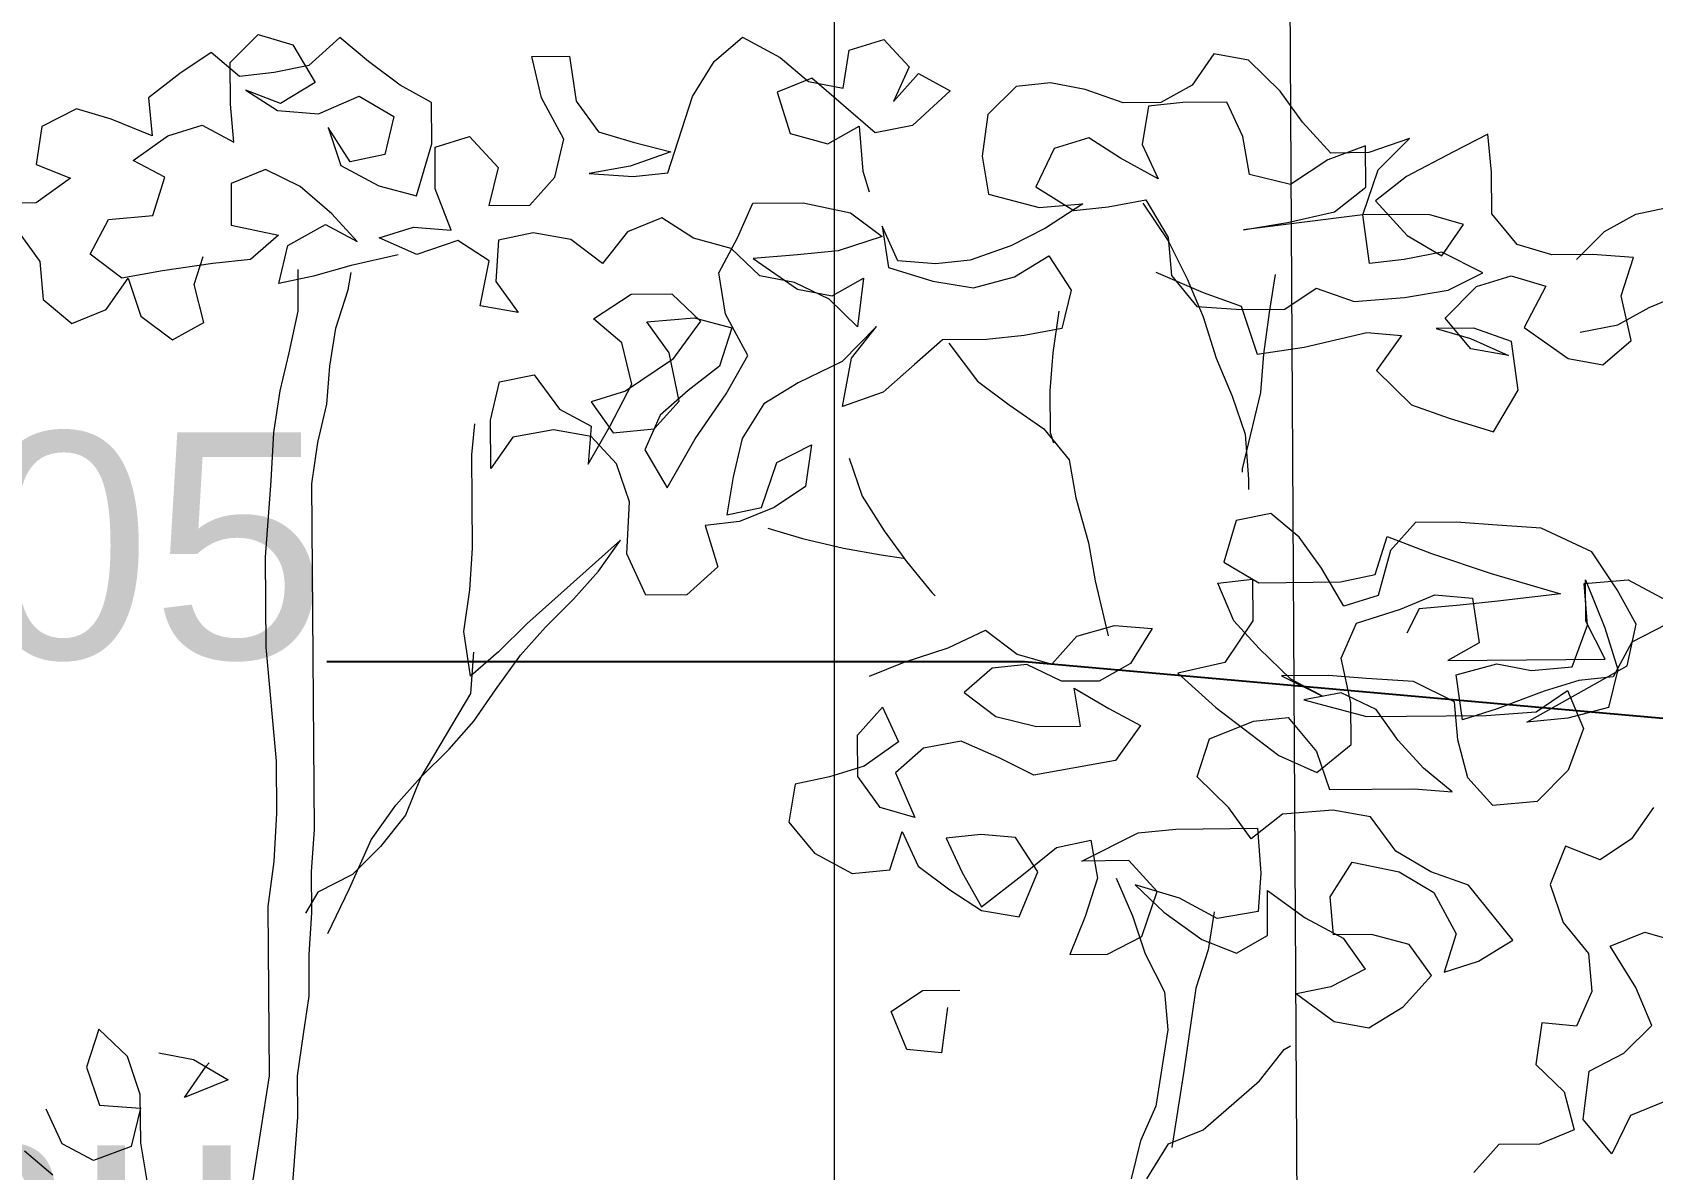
# Model space of a CAD drawing. Header units: millimetres. Extents: x 318905 to 439572, y -5133 to 105868.
# Drawn here: x 351567 to 352821, y 4781 to 5661 of the extents above; entities that cross this region are included whole.
import ezdxf

# ---------------------------------------------------------------- set-up
doc = ezdxf.new("R2010")
doc.units = ezdxf.units.MM
doc.header["$MEASUREMENT"] = 0
doc.layers.add('0_Stylo_No__98', color=154, linetype='Continuous', lineweight=0)
doc.layers.add('INTI_Etiquettes_Stylo_No__1', color=7, linetype='Continuous', lineweight=5)
doc.layers.add('INTI_Agencement_Stylo_No__102', color=7, linetype='Continuous', lineweight=0, true_color=0xcccccc)
doc.styles.add('STYLE_GENERE_2', font='Arial')
doc.styles.add('STYLE_GENERE_3', font='')
doc.styles.get('STYLE_GENERE_3').set_extended_font_data('Arial')
doc.dimstyles.new('STYLE_GENERE__1', dxfattribs={"dimtxt": 200, "dimasz": 142.5, "dimexe": 0.18, "dimexo": 500, "dimgap": 0.09, "dimtad": 0, "dimtih": 1, "dimtoh": 1, "dimlfac": 0.001, "dimzin": 0, "dimdsep": 46, "dimtxsty": 'STYLE_GENERE_3', "dimblk": 'ARROWHEAD_6', "dimblk1": 'ARROWHEAD_6', "dimblk2": 'ARROWHEAD_6', "dimcen": 0.09, "dimclrd": 154, "dimclre": 154, "dimclrt": 154, "dimazin": 0, "dimtfac": 1, "dimtdec": 4, "dimtmove": 0, "dimatfit": 3, "dimfxl": 0, "dimtolj": 1, "dimtzin": 0, "dimarcsym": 0})
doc.dimstyles.new('STYLE_GENERE__3', dxfattribs={"dimtxt": 0.18, "dimasz": 182.4, "dimexe": 0.18, "dimexo": 0.0625, "dimgap": 0.09, "dimtad": 0, "dimtih": 1, "dimtoh": 1, "dimdec": 4, "dimzin": 0, "dimdsep": 46, "dimcen": 0.09, "dimadec": 0, "dimazin": 0, "dimtfac": 1, "dimtdec": 4, "dimtmove": 0, "dimatfit": 3, "dimldrblk": 'ARROWHEAD_5', "dimfxl": 0, "dimtolj": 1, "dimtzin": 0, "dimarcsym": 0})

# ---------------------------------------------------------------- blocks, each defined once
blk = doc.blocks.new('arbre6[1]', base_point=(351659.1, -542.5))
at = {"layer": 'INTI_Agencement_Stylo_No__102', "linetype": 'Continuous'}
for p, q in [((351720.1, 5637.2), (351741.8, 5658.9)), ((351741.8, 5658.9), (351768.6, 5651.1)), ((351805.1, 5656.7), (351780.9, 5635.1)), ((351827.1, 5638.2), (351805.1, 5656.7)), ((352094.7, 5638), (352116.5, 5656.9)), ((352116.5, 5656.9), (352145.8, 5641.1)), ((352199.2, 5646.9), (352225.9, 5655.2)), ((352225.9, 5655.2), (352245.6, 5634)), ((351705.4, 5645.1), (351681.2, 5628.9)), ((351727.5, 5626.6), (351705.4, 5645.1)), ((351768.6, 5651.1), (351785.9, 5621.8)), ((351953.6, 5642), (351982.8, 5642.3)), ((351982.8, 5642.3), (351987.9, 5607.5)), ((352194.6, 5617.4), (352199.2, 5646.9)), ((352481.4, 5644.1), (352464.6, 5619.9)), ((352508.2, 5639), (352481.4, 5644.1)), ((351720.3, 5605.1), (351720.1, 5637.2)), ((351780.9, 5635.1), (351754.2, 5629.5)), ((351851.6, 5619.7), (351827.1, 5638.2)), ((351961.1, 5610), (351953.6, 5642)), ((352077.9, 5611), (352094.7, 5638)), ((352145.8, 5641.1), (352167.8, 5622.6)), ((352245.6, 5634), (352233.6, 5607.1)), ((352532.7, 5615.2), (352508.2, 5639)), ((351681.2, 5628.9), (351657, 5609.9)), ((351754.2, 5629.5), (351727.5, 5626.6)), ((351785.9, 5621.8), (351759.2, 5605.5)), ((351876, 5606.5), (351851.6, 5619.7)), ((352170.2, 5625.3), (352143.5, 5614.3)), ((352167.8, 5622.6), (352194.6, 5617.4)), ((352219.2, 5582.9), (352170.2, 5625.3)), ((352233.6, 5607.1), (352252.9, 5628.7)), ((352252.9, 5628.7), (352277.3, 5615.5)), ((352328.4, 5618.7), (352306.6, 5597)), ((352355.1, 5621.6), (352328.4, 5618.7)), ((352381.9, 5616.5), (352355.1, 5621.6)), ((352464.6, 5619.9), (352440.4, 5606.3)), ((351657, 5609.9), (351659.7, 5580.5)), ((351723, 5575.7), (351720.3, 5605.1)), ((351759.2, 5605.5), (351732.4, 5615.9)), ((351732.4, 5615.9), (351756.9, 5600.1)), ((351788.5, 5597.7), (351820, 5611.4)), ((351820, 5611.4), (351846.9, 5595.6)), ((351876.2, 5574.4), (351876, 5606.5)), ((351978.4, 5578), (351961.1, 5610)), ((351987.9, 5607.5), (352005.1, 5583.6)), ((352058.9, 5552), (352077.9, 5611)), ((352143.5, 5614.3), (352153.5, 5582.3)), ((352277.3, 5615.5), (352248.3, 5588.5)), ((352411.2, 5606), (352381.9, 5616.5)), ((352440.4, 5606.3), (352411.2, 5606)), ((352457.4, 5606.4), (352430.7, 5603.5)), ((352491.4, 5606.7), (352457.4, 5606.4)), ((352503.8, 5580.1), (352491.4, 5606.7)), ((352549.9, 5591.2), (352532.7, 5615.2)), ((351601.2, 5601.4), (351574.5, 5587.7)), ((351628, 5593.6), (351601.2, 5601.4)), ((351659.7, 5580.5), (351628, 5593.6)), ((351756.9, 5600.1), (351788.5, 5597.7)), ((351846.9, 5595.6), (351839.8, 5566.1)), ((352306.6, 5597), (352302, 5564.9)), ((352430.7, 5603.5), (352426, 5574)), ((351574.5, 5587.7), (351569.9, 5558.3)), ((351645.2, 5561.6), (351671.9, 5580.6)), ((351671.9, 5580.6), (351698.6, 5588.9)), ((351698.6, 5588.9), (351723, 5575.7)), ((351813.1, 5560.5), (351795.9, 5587.1)), ((351795.9, 5587.1), (351805.8, 5557.7)), ((351878.7, 5571.8), (351905.4, 5580)), ((351905.4, 5580), (351927.5, 5556.1)), ((352005.1, 5583.6), (352031.9, 5575.8)), ((352153.5, 5582.3), (352182.7, 5574.5)), ((352182.7, 5574.5), (352207, 5588.1)), ((352207, 5588.1), (352209.7, 5553.3)), ((352248.3, 5588.5), (352219.2, 5582.9)), ((352508.9, 5550.7), (352503.8, 5580.1)), ((352572, 5567.3), (352549.9, 5591.2)), ((352693.5, 5581.8), (352666.9, 5568.2)), ((352696.2, 5552.4), (352693.5, 5581.8)), ((351864.4, 5534.2), (351876.2, 5574.4)), ((351878.9, 5539.6), (351878.7, 5571.8)), ((351971.3, 5548.5), (351978.4, 5578)), ((352061.2, 5568.1), (352029.6, 5557.1)), ((352031.9, 5575.8), (352061.2, 5568.1)), ((352357.9, 5570.7), (352343.5, 5541.2)), ((352384.6, 5579), (352357.9, 5570.7)), ((352409.1, 5563.2), (352384.6, 5579)), ((352426, 5574), (352438.4, 5547.4)), ((352598.7, 5572.9), (352569.6, 5562)), ((352601.2, 5567.6), (352572, 5567.3)), ((352599, 5540.8), (352598.7, 5572.9)), ((352632.7, 5578.6), (352601.2, 5567.6)), ((352608.6, 5554.3), (352632.7, 5578.6)), ((352666.9, 5568.2), (352630.5, 5549.1)), ((351569.9, 5558.3), (351596.7, 5547.8)), ((351669.7, 5548.5), (351645.2, 5561.6)), ((351747.5, 5554.5), (351720.8, 5543.6)), ((351774.3, 5541.4), (351747.5, 5554.5)), ((351805.8, 5557.7), (351835.1, 5541.9)), ((351839.8, 5566.1), (351813.1, 5560.5)), ((351927.5, 5556.1), (351920.4, 5526.6)), ((352029.6, 5557.1), (351998, 5551.4)), ((352302, 5564.9), (352307.1, 5535.5)), ((352438.4, 5547.4), (352409.1, 5563.2)), ((352569.6, 5562), (352540.6, 5543)), ((351596.7, 5547.8), (351570.1, 5528.8)), ((351660.2, 5518.9), (351669.7, 5548.5)), ((351720.8, 5543.6), (351721, 5511.4)), ((351835.1, 5541.9), (351864.4, 5534.2)), ((351952, 5526.9), (351971.3, 5548.5)), ((351998, 5551.4), (352032.1, 5549.1)), ((352032.1, 5549.1), (352058.9, 5552)), ((352209.7, 5553.3), (352214.7, 5537.3)), ((352540.6, 5543), (352508.9, 5550.7)), ((352596.7, 5519.4), (352608.6, 5554.3)), ((352630.5, 5549.1), (352606.4, 5530.2)), ((352696.4, 5520.3), (352696.2, 5552.4)), ((351798.8, 5520.2), (351774.3, 5541.4)), ((351891.3, 5507.6), (351878.9, 5539.6)), ((352307.1, 5535.5), (352346.1, 5525.1)), ((352343.5, 5541.2), (352372.9, 5522.7)), ((352399.6, 5525.6), (352428.8, 5531.2)), ((352428.8, 5531.2), (352446, 5501.9)), ((352574.8, 5521.8), (352599, 5540.8)), ((352606.4, 5530.2), (352630.9, 5503.6)), ((351570.1, 5528.8), (351509.3, 5528.3)), ((351626.1, 5515.9), (351660.2, 5518.9)), ((351818.4, 5498.9), (351798.8, 5520.2)), ((351920.4, 5526.6), (351952, 5526.9)), ((352054.3, 5517.1), (352027.6, 5506.2)), ((352078.7, 5501.3), (352054.3, 5517.1)), ((352112.7, 5501.6), (352124.7, 5528.5)), ((352124.7, 5528.5), (352163.6, 5528.8)), ((352163.6, 5528.8), (352200.2, 5521.1)), ((352200.2, 5521.1), (352224.6, 5502.6)), ((352346.1, 5525.1), (352380.1, 5528.1)), ((352380.1, 5528.1), (352351.1, 5509.1)), ((352372.9, 5522.7), (352399.6, 5525.6)), ((352426.4, 5528.5), (352446, 5499.3)), ((352596.7, 5519.4), (352504.3, 5507.8)), ((352538.4, 5513.5), (352574.8, 5521.8)), ((352647.8, 5519.8), (352596.7, 5519.4)), ((352601.8, 5481.9), (352596.7, 5519.4)), ((352674.6, 5512), (352647.8, 5519.8)), ((352716.1, 5496.4), (352696.4, 5520.3)), ((352783.8, 5506.5), (352808, 5520.1)), ((352808, 5520.1), (352834.7, 5525.7)), ((351555.6, 5507.3), (351572.8, 5483.3)), ((351611.7, 5489), (351626.1, 5515.9)), ((351721, 5511.4), (351757.6, 5503.7)), ((351764.9, 5495.8), (351794, 5512.1)), ((351794, 5512.1), (351818.4, 5498.9)), ((351835.4, 5501.8), (351862.1, 5510)), ((351862.1, 5510), (351891.3, 5507.6)), ((351954.6, 5505.5), (351927.9, 5499.9)), ((351983.8, 5500.4), (351954.6, 5505.5)), ((352027.6, 5506.2), (352008.3, 5481.9)), ((352236.9, 5484), (352224.6, 5510.7)), ((352224.6, 5510.7), (352229.7, 5478.6)), ((352351.1, 5509.1), (352324.4, 5495.5)), ((352504.3, 5507.8), (352538.4, 5513.5)), ((352657.8, 5487.8), (352674.6, 5512)), ((352762, 5484.9), (352783.8, 5506.5)), ((351757.6, 5503.7), (351735.8, 5484.8)), ((351757.9, 5466.3), (351764.9, 5495.8)), ((351864.7, 5488.7), (351835.4, 5501.8)), ((351896.3, 5499.7), (351864.7, 5488.7)), ((351920.7, 5483.8), (351896.3, 5499.7)), ((351927.9, 5499.9), (351925.7, 5467.8)), ((352008.3, 5481.9), (351983.8, 5500.4)), ((352107.9, 5493.5), (352078.7, 5501.3)), ((352098.4, 5474.7), (352112.7, 5501.6)), ((352130, 5472.3), (352107.9, 5493.5)), ((352224.6, 5502.6), (352190.7, 5491.6)), ((352324.4, 5495.5), (352292.9, 5484.5)), ((352446, 5501.9), (352448.7, 5472.5)), ((352446, 5499.3), (352460.8, 5470)), ((352630.9, 5503.6), (352657.8, 5487.8)), ((352742.9, 5488.6), (352716.1, 5496.4)), ((351572.8, 5483.3), (351575.5, 5453.9)), ((351636.2, 5470.5), (351611.7, 5489)), ((351706.7, 5481.9), (351667.8, 5476.2)), ((351692.2, 5465.7), (351699.3, 5487.2)), ((351735.8, 5484.8), (351706.7, 5481.9)), ((351813.7, 5480.2), (351784.6, 5471.9)), ((351850.1, 5488.5), (351813.7, 5480.2)), ((351913.7, 5449), (351920.7, 5483.8)), ((352159.1, 5488.6), (352125, 5485.7)), ((352125, 5485.7), (352159.3, 5461.9)), ((352190.7, 5491.6), (352159.1, 5488.6)), ((352266.2, 5481.6), (352236.9, 5484)), ((352292.9, 5484.5), (352266.2, 5481.6)), ((352327, 5471.4), (352353.7, 5487.7)), ((352353.7, 5487.7), (352370.9, 5461.1)), ((352628.6, 5484.9), (352601.8, 5481.9)), ((352657.7, 5490.5), (352628.6, 5484.9)), ((352689.5, 5474.7), (352657.7, 5490.5)), ((352774.5, 5488.9), (352742.9, 5488.6)), ((352806.2, 5486.5), (352774.5, 5488.9)), ((352796.6, 5456.9), (352806.2, 5486.5)), ((351624.2, 5446.3), (351641.1, 5470.6)), ((351667.8, 5476.2), (351636.2, 5470.5)), ((351641.1, 5470.6), (351651, 5441.2)), ((351784.6, 5471.9), (351757.9, 5466.3)), ((351772.4, 5477.1), (351772.6, 5445)), ((351811.4, 5461.4), (351813.7, 5474.8)), ((351925.7, 5467.8), (351942.9, 5443.9)), ((352103.5, 5442.6), (352098.4, 5474.7)), ((352156.8, 5467.2), (352130, 5472.3)), ((352183.6, 5454.1), (352156.8, 5467.2)), ((352186.1, 5456.8), (352210.3, 5470.4)), ((352210.3, 5470.4), (352205.7, 5432.9)), ((352229.7, 5478.6), (352263.8, 5468.2)), ((352263.8, 5468.2), (352295.5, 5463.1)), ((352295.5, 5463.1), (352327, 5471.4)), ((352436.5, 5475.1), (352473.1, 5459.4)), ((352448.7, 5472.5), (352468.3, 5448.6)), ((352460.8, 5470), (352473.2, 5440.6)), ((352528.9, 5473.3), (352524.3, 5443.8)), ((352662.8, 5461.1), (352689.5, 5474.7)), ((352684.7, 5464), (352711.4, 5472.2)), ((352711.4, 5472.2), (352738.2, 5464.4)), ((351699.7, 5436.3), (351692.2, 5465.7)), ((351801.9, 5431.9), (351811.4, 5461.4)), ((352001.3, 5439), (352030.4, 5458)), ((352030.4, 5458), (352062, 5458.3)), ((352062, 5458.3), (352084, 5437.1)), ((352159.3, 5461.9), (352186.1, 5456.8)), ((352205.7, 5432.9), (352183.6, 5454.1)), ((352370.9, 5461.1), (352363.8, 5431.6)), ((352473.1, 5459.4), (352502.4, 5448.9)), ((352536.4, 5446.6), (352560.6, 5462.8)), ((352560.6, 5462.8), (352589.9, 5452.4)), ((352589.9, 5452.4), (352628.8, 5455.4)), ((352628.8, 5455.4), (352662.8, 5461.1)), ((352660.5, 5439.6), (352684.7, 5464)), ((352738.2, 5464.4), (352721.4, 5432.2)), ((352804.2, 5422.2), (352796.6, 5456.9)), ((352818.2, 5447.9), (352844.9, 5458.8)), ((351575.5, 5453.9), (351597.5, 5435.4)), ((351597.5, 5435.4), (351624.2, 5446.3)), ((351772.6, 5445), (351765.6, 5412.8)), ((351942.9, 5443.9), (351913.7, 5449)), ((352120.7, 5410.7), (352103.5, 5442.6)), ((352361.3, 5445), (352356.7, 5412.8)), ((352468.3, 5448.6), (352502.4, 5446.2)), ((352502.4, 5448.9), (352514.8, 5411.6)), ((352502.4, 5446.2), (352536.4, 5446.6)), ((352524.3, 5443.8), (352519.7, 5411.6)), ((352794, 5434.3), (352818.2, 5447.9)), ((351651, 5441.2), (351675.5, 5422.7)), ((351675.5, 5422.7), (351699.7, 5436.3)), ((351797.3, 5402.4), (351801.9, 5431.9)), ((352023.3, 5420.5), (352001.3, 5439)), ((352042.7, 5436.7), (352079.2, 5439.7)), ((352059.9, 5412.8), (352042.7, 5436.7)), ((352084, 5437.1), (352062.4, 5407.5)), ((352079.2, 5439.7), (352108.4, 5432)), ((352108.4, 5432), (352098.9, 5402.4)), ((352220.3, 5433), (352193.7, 5406)), ((352201, 5408.7), (352220.3, 5433)), ((352363.8, 5431.6), (352334.7, 5426)), ((352473.2, 5440.6), (352483.2, 5408.6)), ((352682.5, 5431.8), (352653.3, 5431.6)), ((352653.3, 5431.6), (352680.1, 5423.8)), ((352680.2, 5415.7), (352660.5, 5439.6)), ((352711.8, 5421.4), (352682.5, 5431.8)), ((352721.4, 5432.2), (352755.7, 5408.4)), ((352764.9, 5428.7), (352794, 5434.3)), ((352030.9, 5388.4), (352023.3, 5420.5)), ((352271.5, 5422.7), (352249.7, 5403.8)), ((352305.5, 5423.1), (352271.5, 5422.7)), ((352276.3, 5420.1), (352298.5, 5390.9)), ((352334.7, 5426), (352305.5, 5423.1)), ((352514.8, 5411.6), (352551.2, 5417.2)), ((352551.2, 5417.2), (352599.8, 5428.4)), ((352599.8, 5428.4), (352626.6, 5426)), ((352626.6, 5426), (352607.3, 5399)), ((352680.1, 5423.8), (352709.4, 5410.6)), ((352716.9, 5383.9), (352711.8, 5421.4)), ((352782.4, 5403.3), (352804.2, 5422.2)), ((351765.6, 5412.8), (351758.5, 5383.3)), ((352062.4, 5407.5), (352026.1, 5383.1)), ((352067.5, 5375.4), (352059.9, 5412.8)), ((352103.9, 5381.1), (352120.7, 5410.7)), ((352193.7, 5406), (352159.8, 5389.6)), ((352194, 5371.2), (352201, 5408.7)), ((352356.7, 5412.8), (352354.5, 5383.3)), ((352483.2, 5408.6), (352495.6, 5379.3)), ((352519.7, 5411.6), (352517.5, 5382.1)), ((352709.4, 5410.6), (352680.2, 5415.7)), ((352755.7, 5408.4), (352782.4, 5403.3)), ((351795, 5372.9), (351797.3, 5402.4)), ((351928.7, 5390.2), (351955.4, 5395.8)), ((351955.4, 5395.8), (351975.1, 5369.2)), ((352098.9, 5402.4), (352074.7, 5383.5)), ((352249.7, 5403.8), (352225.5, 5382.2)), ((352607.3, 5399), (352634.3, 5372.5)), ((351758.5, 5383.3), (351753.8, 5351.1)), ((351921.6, 5360.7), (351928.7, 5390.2)), ((352026.1, 5383.1), (351999.4, 5374.8)), ((352014.1, 5356.2), (352030.9, 5388.4)), ((352074.7, 5383.5), (352053, 5364.6)), ((352079.9, 5346.1), (352103.9, 5381.1)), ((352159.8, 5389.6), (352133.2, 5373.3)), ((352225.5, 5382.2), (352194, 5371.2)), ((352298.5, 5390.9), (352322.9, 5372.4)), ((352354.5, 5383.3), (352354.7, 5351.2)), ((352495.6, 5379.3), (352505.5, 5349.9)), ((352517.5, 5382.1), (352503.3, 5323.1)), ((352697.7, 5351.7), (352716.9, 5383.9)), ((351788, 5343.4), (351795, 5372.9)), ((351975.1, 5369.2), (351999.5, 5356)), ((351999.4, 5374.8), (352016.6, 5350.8)), ((352048.2, 5353.8), (352067.5, 5375.4)), ((352133.2, 5373.3), (352116.3, 5346.4)), ((352322.9, 5372.4), (352349.8, 5353.9)), ((352634.3, 5372.5), (352663.6, 5362.1)), ((351907.2, 5333.8), (351909.5, 5357.9)), ((351921.9, 5323.2), (351921.6, 5360.7)), ((351997.3, 5326.6), (352014.1, 5356.2)), ((351999.5, 5356), (351997.3, 5326.6)), ((352016.6, 5350.8), (352048.2, 5353.8)), ((352053, 5364.6), (352041, 5337.7)), ((352349.8, 5353.9), (352369.5, 5329.9)), ((352663.6, 5362.1), (352697.7, 5351.7)), ((351753.8, 5351.1), (351751.7, 5313.7)), ((351783.3, 5311.3), (351788, 5343.4)), ((351938.8, 5347.5), (351921.9, 5323.2)), ((351970.3, 5353.1), (351938.8, 5347.5)), ((351999.6, 5348), (351970.3, 5353.1)), ((352019.2, 5326.8), (351999.6, 5348)), ((352058.2, 5308.4), (352079.9, 5346.1)), ((352116.3, 5346.4), (352109.3, 5316.9)), ((352143.2, 5327.9), (352169.9, 5341.5)), ((352169.9, 5341.5), (352165.3, 5309.4)), ((352354.7, 5351.2), (352357.2, 5343.2)), ((352505.5, 5349.9), (352508.2, 5315.1)), ((351907.8, 5261.5), (351907.2, 5333.8)), ((352041, 5337.7), (352058.2, 5308.4)), ((352199.2, 5331.1), (352209.1, 5301.7)), ((352369.5, 5329.9), (352374.5, 5300.5)), ((352029.1, 5297.4), (352019.2, 5326.8)), ((352109.3, 5316.9), (352104.6, 5287.4)), ((352131.3, 5293), (352143.2, 5327.9)), ((352503.3, 5323.1), (352503.3, 5320.5)), ((351751.7, 5313.7), (351747.3, 5254.7)), ((351785.3, 5043.6), (351783.3, 5311.3)), ((352165.3, 5309.4), (352141.1, 5293.1)), ((352508.2, 5315.1), (352508.3, 5307.1)), ((352027, 5257.3), (352029.1, 5297.4)), ((352104.6, 5287.4), (352131.3, 5293)), ((352141.1, 5293.1), (352114.4, 5282.1)), ((352209.1, 5301.7), (352226.3, 5275.1)), ((352374.5, 5300.5), (352384.5, 5265.8)), ((352114.4, 5282.1), (352087.7, 5279.2)), ((352087.7, 5279.2), (352097.6, 5247.2)), ((352498.7, 5282.9), (352489.2, 5250.7)), ((352525.4, 5288.5), (352498.7, 5282.9)), ((352547.5, 5270), (352525.4, 5288.5)), ((352637.4, 5281.5), (352618.1, 5259.9)), ((352669, 5281.8), (352637.4, 5281.5)), ((352700.7, 5279.4), (352669, 5281.8)), ((352734.7, 5277), (352700.7, 5279.4)), ((352022.1, 5267.9), (351949.6, 5203)), ((352005.2, 5243.7), (352022.1, 5267.9)), ((352136.3, 5277), (352163.1, 5269.2)), ((352163.1, 5269.2), (352194.8, 5261.5)), ((352226.3, 5275.1), (352243.5, 5251.2)), ((352564.7, 5246.1), (352547.5, 5270)), ((352606.1, 5241.1), (352615.6, 5270.6)), ((352615.6, 5270.6), (352649.7, 5257.5)), ((352773.8, 5258.7), (352734.7, 5277)), ((351747.3, 5254.7), (351747.8, 5185.1)), ((351905.6, 5229.4), (351907.8, 5261.5)), ((352041.8, 5225.3), (352027, 5257.3)), ((352194.8, 5261.5), (352224, 5256.4)), ((352224, 5256.4), (352241.1, 5253.8)), ((352384.5, 5265.8), (352389.6, 5236.4)), ((352618.1, 5259.9), (352608.6, 5225)), ((352649.7, 5257.5), (352696.1, 5241.9)), ((352793.5, 5229.4), (352773.8, 5258.7)), ((351985.9, 5222.1), (352005.2, 5243.7)), ((352097.6, 5247.2), (352073.5, 5225.6)), ((352243.5, 5251.2), (352263.2, 5227.3)), ((352489.2, 5250.7), (352516.1, 5234.9)), ((352581.9, 5216.8), (352564.7, 5246.1)), ((352579.4, 5235.5), (352606.1, 5241.1)), ((352696.1, 5241.9), (352749.7, 5226.3)), ((351901, 5197.2), (351905.6, 5229.4)), ((352389.6, 5236.4), (352399.7, 5193.7)), ((352484.5, 5234.6), (352511.2, 5237.5)), ((352496.9, 5205.3), (352484.5, 5234.6)), ((352511.2, 5237.5), (352511.5, 5205.4)), ((352516.1, 5234.9), (352579.4, 5235.5)), ((352768, 5234.2), (352802, 5237.2)), ((352770.6, 5202.1), (352768, 5234.2)), ((352769.3, 5205.1), (352769.1, 5237.2)), ((352769.1, 5237.2), (352784, 5199.9)), ((352808.3, 5202.8), (352793.5, 5229.4)), ((352802, 5237.2), (352831.3, 5221.4)), ((351964.2, 5200.5), (351985.9, 5222.1)), ((352073.5, 5225.6), (352041.8, 5225.3)), ((352263.2, 5227.3), (352265.6, 5224.6)), ((352608.6, 5225), (352581.9, 5216.8)), ((352625.7, 5214.5), (352652.4, 5225.4)), ((352671.9, 5217.6), (352640.3, 5214.6)), ((352652.4, 5225.4), (352681.6, 5223)), ((352701.1, 5220.5), (352671.9, 5217.6)), ((352681.6, 5223), (352686.8, 5188.3)), ((352749.7, 5226.3), (352701.1, 5220.5)), ((352511.5, 5205.4), (352489.8, 5173.1)), ((352516.5, 5184.1), (352496.9, 5205.3)), ((352579.8, 5176.6), (352591.8, 5203.5)), ((352591.8, 5203.5), (352625.7, 5214.5)), ((352640.3, 5214.6), (352630.7, 5195.8)), ((352784.1, 5175.8), (352769.3, 5205.1)), ((351906.1, 5162.5), (351901, 5197.2)), ((351949.6, 5203), (351927.8, 5181.4)), ((351944.9, 5178.9), (351964.2, 5200.5)), ((352275.7, 5184.6), (352304.8, 5198.2)), ((352304.8, 5198.2), (352329.2, 5179.7)), ((352356, 5171.9), (352375.3, 5193.5)), ((352375.3, 5193.5), (352404.5, 5201.8)), ((352404.5, 5201.8), (352433.7, 5199.4)), ((352433.7, 5199.4), (352416.9, 5172.5)), ((352758.7, 5169.8), (352770.6, 5202.1)), ((352784, 5199.9), (352793.9, 5167.8)), ((352801.2, 5170.6), (352808.3, 5202.8)), ((352831.4, 5202.6), (352804.8, 5189)), ((351747.8, 5185.1), (351755.7, 5096.9)), ((351927.8, 5181.4), (351906.1, 5162.5)), ((351908.4, 5181.2), (351906.2, 5149.1)), ((351925.6, 5151.9), (351944.9, 5178.9)), ((352241.7, 5173.5), (352275.7, 5184.6)), ((352329.2, 5179.7), (352356, 5171.9)), ((352541, 5160.2), (352516.5, 5184.1)), ((352686.8, 5188.3), (352662.5, 5174.7)), ((352804.8, 5189), (352790.4, 5162.1)), ((352215, 5162.6), (352241.7, 5173.5)), ((352309.8, 5168.8), (352288.1, 5149.9)), ((352336.6, 5171.7), (352309.8, 5168.8)), ((352363.4, 5158.6), (352336.6, 5171.7)), ((352416.9, 5172.5), (352392.6, 5158.8)), ((352489.8, 5173.1), (352453.4, 5164.8)), ((352587.4, 5141.9), (352579.8, 5176.6)), ((352662.5, 5174.7), (352784.1, 5175.8)), ((352668.8, 5163.7), (352700.3, 5172)), ((352700.3, 5172), (352727.1, 5166.9)), ((352723.7, 5127), (352801.2, 5170.6)), ((352727.1, 5166.9), (352758.7, 5169.8)), ((352793.9, 5167.8), (352786.9, 5138.3)), ((352392.6, 5158.8), (352363.4, 5158.6)), ((352378.3, 5123.9), (352373.2, 5153.3)), ((352373.2, 5153.3), (352400.1, 5137.5)), ((352453.4, 5164.8), (352482.8, 5138.3)), ((352570.2, 5163.1), (352533.7, 5162.8)), ((352533.7, 5162.8), (352565.4, 5147)), ((352565.4, 5147), (352541, 5160.2)), ((352599.4, 5160.7), (352570.2, 5163.1)), ((352635.9, 5158.4), (352599.4, 5160.7)), ((352667.6, 5142.6), (352635.9, 5158.4)), ((352673.9, 5128.9), (352668.8, 5163.7)), ((352763.7, 5159.2), (352737, 5150.9)), ((352790.4, 5162.1), (352763.7, 5159.2)), ((351906.2, 5149.1), (351867.7, 5084.5)), ((351908.8, 5127.7), (351925.6, 5151.9)), ((352288.1, 5149.9), (352312.6, 5131.4)), ((352580, 5149.8), (352550.9, 5144.2)), ((352550.9, 5144.2), (352599.6, 5131.3)), ((352606.9, 5136.7), (352580, 5149.8)), ((352587.6, 5109.8), (352587.4, 5141.9)), ((352670.3, 5113.2), (352667.6, 5142.6)), ((352737, 5150.9), (352700.6, 5137.2)), ((352730.9, 5135.1), (352755.1, 5151.4)), ((352755.1, 5151.4), (352767.5, 5122.1)), ((352205.6, 5117), (352224.9, 5138.6)), ((352224.9, 5138.6), (352237.3, 5111.9)), ((352312.6, 5131.4), (352344.2, 5123.6)), ((352400.1, 5137.5), (352424.5, 5124.3)), ((352482.8, 5138.3), (352531.7, 5101.2)), ((352512.1, 5127.8), (352538.8, 5130.7)), ((352538.8, 5130.7), (352560.9, 5104.2)), ((352599.6, 5131.3), (352692, 5132.1)), ((352624.1, 5112.8), (352606.9, 5136.7)), ((352700.6, 5137.2), (352673.9, 5128.9)), ((352692, 5132.1), (352730.9, 5135.1)), ((352755.3, 5130), (352723.7, 5127)), ((352786.9, 5138.3), (352755.3, 5130)), ((351889.5, 5106.1), (351908.8, 5127.7)), ((352205.9, 5084.9), (352205.6, 5117)), ((352344.2, 5123.6), (352378.3, 5123.9)), ((352424.5, 5124.3), (352405.2, 5097.4)), ((352478.1, 5114.1), (352512.1, 5127.8)), ((352767.5, 5122.1), (352755.6, 5089.9)), ((351867.7, 5084.5), (351889.5, 5106.1)), ((352237.3, 5111.9), (352210.7, 5093)), ((352256.8, 5106.8), (352235, 5087.8)), ((352285.9, 5112.4), (352256.8, 5106.8)), ((352315.2, 5099.3), (352285.9, 5112.4)), ((352468.6, 5084.6), (352478.1, 5114.1)), ((352560.9, 5104.2), (352570.8, 5074.8)), ((352561, 5088.1), (352587.6, 5109.8)), ((352643.7, 5091.5), (352624.1, 5112.8)), ((352677.8, 5083.8), (352670.3, 5113.2)), ((351755.7, 5096.9), (351756, 5056.7)), ((352210.7, 5093), (352184, 5084.7)), ((352342.1, 5086.1), (352315.2, 5099.3)), ((352405.2, 5097.4), (352342.1, 5086.1)), ((352531.7, 5101.2), (352561, 5088.1)), ((352665.7, 5073), (352643.7, 5091.5)), ((351848.4, 5062.9), (351867.7, 5084.5)), ((351867.7, 5084.5), (351855.8, 5055)), ((352157.3, 5079.1), (352152.6, 5049.6)), ((352184, 5084.7), (352157.3, 5079.1)), ((352223.1, 5061), (352205.9, 5084.9)), ((352235, 5087.8), (352249.9, 5053.2)), ((352493.1, 5060.7), (352468.6, 5084.6)), ((352697.4, 5062.6), (352677.8, 5083.8)), ((352755.6, 5089.9), (352731.5, 5065.6)), ((352570.8, 5074.8), (352636.5, 5075.4)), ((352636.5, 5075.4), (352665.7, 5073)), ((352731.5, 5065.6), (352697.4, 5062.6)), ((351756, 5056.7), (351753.9, 5019.2)), ((351829.2, 5036), (351848.4, 5062.9)), ((351855.8, 5055), (351836.5, 5030.7)), ((352249.9, 5053.2), (352223.1, 5061)), ((352510.3, 5036.8), (352493.1, 5060.7)), ((352534.5, 5055.7), (352510.3, 5036.8)), ((352573.4, 5058.8), (352534.5, 5055.7)), ((352602.6, 5053.7), (352573.4, 5058.8)), ((352622.3, 5027.1), (352602.6, 5053.7)), ((352821.5, 5061), (352804.6, 5036.8)), ((351783.1, 5011.5), (351785.3, 5043.6)), ((352152.6, 5049.6), (352172.3, 5025.7)), ((352230.7, 5012.8), (352240.2, 5042.4)), ((352240.2, 5042.4), (352252.6, 5015.7)), ((352379.1, 5019.5), (352422.7, 5041.3)), ((352422.7, 5041.3), (352451.9, 5044.3)), ((352451.9, 5044.3), (352515.1, 5044.9)), ((352515.1, 5044.9), (352517.8, 5010.1)), ((351812.4, 4998.4), (351829.2, 5036)), ((351836.5, 5030.7), (351814.8, 5009.1)), ((352301.1, 5040.2), (352274.3, 5037.3)), ((352274.3, 5037.3), (352286.7, 5010.7)), ((352327.9, 5037.8), (352301.1, 5040.2)), ((352345.1, 5011.2), (352327.9, 5037.8)), ((352332.9, 5008.4), (352359.5, 5030.1)), ((352359.5, 5030.1), (352386.2, 5035.7)), ((352386.2, 5035.7), (352391.3, 5006.3)), ((352753.6, 5031), (352741.7, 5001.4)), ((352780.4, 5020.5), (352753.6, 5031)), ((352804.6, 5036.8), (352780.4, 5020.5)), ((351753.9, 5019.2), (351749.3, 4984.4)), ((352172.3, 5025.7), (352201.6, 5009.9)), ((352252.6, 5015.7), (352277.1, 4997.2)), ((352415.6, 5019.9), (352379.1, 5019.5)), ((352437.6, 4996), (352415.6, 5019.9)), ((352571.5, 4991.8), (352588.3, 5018.8)), ((352588.3, 5018.8), (352624.8, 5011.1)), ((352649.2, 5011.3), (352622.3, 5027.1)), ((351783.4, 4979.4), (351783.1, 5011.5)), ((351814.8, 5009.1), (351788.1, 4995.5)), ((352201.6, 5009.9), (352230.7, 5012.8)), ((352286.7, 5010.7), (352301.5, 4984)), ((352301.5, 4984), (352332.9, 5008.4)), ((352330.7, 4976.3), (352345.1, 5011.2)), ((352391.3, 5006.3), (352381.8, 4976.7)), ((352405.9, 5006.4), (352418.3, 4977.1)), ((352517.8, 5010.1), (352515.6, 4980.6)), ((352624.8, 5011.1), (352651.7, 4995.2)), ((352678.4, 5000.8), (352649.2, 5011.3)), ((351788.1, 4995.5), (351778.5, 4979.3)), ((351795.7, 4963.4), (351812.4, 4998.4)), ((352277.1, 4997.2), (352301.5, 4981.4)), ((352454.7, 4990.8), (352420.6, 5001.2)), ((352420.6, 5001.2), (352442.6, 4980)), ((352425.7, 4961.1), (352437.6, 4996)), ((352484, 4975), (352454.7, 4990.8)), ((352523, 4962), (352522.8, 4996.7)), ((352522.8, 4996.7), (352552.1, 4975.6)), ((352574.1, 4962.4), (352571.5, 4991.8)), ((352651.7, 4995.2), (352669, 4963.3)), ((352712.8, 4958.3), (352678.4, 5000.8)), ((352741.7, 5001.4), (352751.6, 4972.1)), ((351749.3, 4984.4), (351750.3, 4853.3)), ((351781.2, 4947.2), (351783.4, 4979.4)), ((352301.5, 4981.4), (352330.7, 4976.3)), ((352442.6, 4980), (352472, 4958.8)), ((352481.5, 4980.3), (352476.9, 4950.8)), ((352515.6, 4980.6), (352484, 4975)), ((352381.8, 4976.7), (352369.9, 4947.2)), ((352418.3, 4977.1), (352428.3, 4947.7)), ((352552.1, 4975.6), (352581.4, 4959.8)), ((352751.6, 4972.1), (352771.3, 4948.1)), ((352399.1, 4947.4), (352425.7, 4961.1)), ((352472, 4958.8), (352498.8, 4948.4)), ((352498.8, 4948.4), (352523, 4962)), ((352603.3, 4962.7), (352574.1, 4962.4)), ((352581.4, 4959.8), (352598.6, 4935.9)), ((352632.5, 4954.9), (352603.3, 4962.7)), ((352649.8, 4931), (352632.5, 4954.9)), ((352669, 4963.3), (352659.5, 4933.7)), ((352686.2, 4942), (352712.8, 4958.3)), ((352788.2, 4953.6), (352814.9, 4964.6)), ((352807.9, 4921.7), (352788.2, 4953.6)), ((352814.9, 4964.6), (352841.7, 4956.8)), ((351781.4, 4915.1), (351781.2, 4947.2)), ((352369.9, 4947.2), (352399.1, 4947.4)), ((352428.3, 4947.7), (352443.1, 4918.4)), ((352476.9, 4950.8), (352467.4, 4921.3)), ((352659.5, 4933.7), (352686.2, 4942)), ((352771.3, 4948.1), (352773.9, 4918.7)), ((352598.6, 4935.9), (352572, 4922.2)), ((352628, 4906.7), (352649.8, 4931)), ((351776.8, 4885.6), (351781.4, 4915.1)), ((352231.6, 4903.1), (352255.8, 4919.4)), ((352255.8, 4919.4), (352284.9, 4919.7)), ((352443.1, 4918.4), (352445.7, 4889)), ((352467.4, 4921.3), (352458.1, 4857)), ((352572, 4922.2), (352545.3, 4916.7)), ((352545.3, 4916.7), (352574.6, 4895.5)), ((352773.9, 4918.7), (352761.9, 4891.8)), ((352820.3, 4892.4), (352807.9, 4921.7)), ((352243.9, 4873.8), (352231.6, 4903.1)), ((352275.3, 4906.2), (352270.7, 4871.3)), ((352601.4, 4890.4), (352628, 4906.7)), ((352574.6, 4895.5), (352601.4, 4890.4)), ((352735.2, 4894.3), (352730.5, 4862.1)), ((352761.9, 4891.8), (352735.2, 4894.3)), ((352798.6, 4870.8), (352820.3, 4892.4)), ((351618.6, 4889.5), (351609.1, 4860)), ((351640.7, 4868.3), (351618.6, 4889.5)), ((351772.2, 4853.4), (351776.8, 4885.6)), ((352445.7, 4889), (352436.4, 4830)), ((351650.6, 4839), (351640.7, 4868.3)), ((351665, 4871.2), (351691.8, 4866.1)), ((351691.8, 4866.1), (351718.7, 4850.3)), ((352270.7, 4871.3), (352243.9, 4873.8)), ((352516.6, 4849.5), (352535.8, 4873.7)), ((352535.8, 4873.7), (352540.7, 4876.5)), ((352771.9, 4857.1), (352798.6, 4870.8)), ((351609.1, 4860), (351619.1, 4830.7)), ((351684.7, 4836.6), (351701.6, 4860.8)), ((351701.6, 4860.8), (351704, 4863.5)), ((351750.3, 4853.3), (351736.3, 4764.8)), ((351772.4, 4821.3), (351772.2, 4853.4)), ((352458.1, 4857), (352448.8, 4798)), ((352730.5, 4862.1), (352752.6, 4840.9)), ((352767.3, 4819.6), (352771.9, 4857.1)), ((351718.7, 4850.3), (351684.7, 4836.6)), ((352473.1, 4811.6), (352516.6, 4849.5)), ((352752.6, 4840.9), (352760.1, 4811.5)), ((351590.1, 4800.9), (351577.8, 4827.6)), ((351619.1, 4830.7), (351650.7, 4828.3)), ((351650.7, 4828.3), (351643.6, 4798.8)), ((351650.9, 4801.5), (351650.6, 4839)), ((352436.4, 4830), (352424.5, 4803.1)), ((352830.5, 4833.6), (352803.8, 4822.6)), ((351765.8, 4732.9), (351772.4, 4821.3)), ((352789.4, 4793.1), (352767.3, 4819.6)), ((352803.8, 4822.6), (352789.4, 4793.1)), ((352424.5, 4803.1), (352417.4, 4773.6)), ((352446.4, 4800.7), (352473.1, 4811.6)), ((352760.1, 4811.5), (352733.4, 4800.6)), ((351561, 4795.3), (351583, 4776.8)), ((351614.5, 4787.8), (351590.1, 4800.9)), ((351643.6, 4798.8), (351614.5, 4787.8)), ((351656, 4772.1), (351650.9, 4801.5)), ((352429.6, 4773.7), (352446.4, 4800.7)), ((352701.8, 4800.3), (352682.5, 4778.7)), ((352733.4, 4800.6), (352701.8, 4800.3))]:
    blk.add_line(p, q, dxfattribs=at)
blk = doc.blocks.new('*D124')
at = {"layer": '0_Stylo_No__98', "linetype": 'Continuous'}
for p, q in [((352187.7, 7634.5), (352187.7, 7747)), ((352262.7, 7559.5), (352112.7, 7709.5)), ((352687.7, 7634.5), (352047.1, 7634.5)), ((352187.7, 3678.3), (352187.7, 7634.5)), ((352187.7, -552.4), (352187.7, 3403.7)), ((352112.7, -477.4), (352262.7, -627.4)), ((352328.3, -552.4), (351687.7, -552.4)), ((352187.7, -664.9), (352187.7, -552.4))]:
    blk.add_line(p, q, dxfattribs=at)
at = {"layer": '0_Stylo_No__98', "insert": (351920.8, 3441), "char_height": 200, "attachment_point": 7, "style": 'STYLE_GENERE_3'}
blk.add_mtext('\\A1;{\\pql;\\fArial|b0|i0|c0|p34;8,19}', dxfattribs=at)
blk = doc.blocks.new('ARROWHEAD_6')
at = {"color": 0, "linetype": 'Continuous', "lineweight": 0}
for p, q in [((-0.5, -0.5), (0.5, 0.5)), ((0, 0), (-1, 0))]:
    blk.add_line(p, q, dxfattribs=at)
blk = doc.blocks.new('*D125')
at = {"layer": '0_Stylo_No__98', "linetype": 'Continuous'}
for p, q in [((352538.8, 5926.7), (352539.5, 5814.2)), ((352614.9, 5739.7), (352464, 5888.8)), ((352398.9, 5813.4), (353039.5, 5817.1)), ((352539.5, 5814.2), (352557.2, 2763.2)), ((352558.8, 2488.5), (352576.6, -562.5)), ((352501.1, -488), (352652, -637.1)), ((352435.9, -563.3), (353076.6, -559.6)), ((352576.6, -562.5), (352577.2, -675))]:
    blk.add_line(p, q, dxfattribs=at)
at = {"layer": '0_Stylo_No__98', "insert": (352291.1, 2525.9), "char_height": 200, "attachment_point": 7, "style": 'STYLE_GENERE_3'}
blk.add_mtext('\\A1;{\\pql;\\fArial|b0|i0|c0|p34;6,38}', dxfattribs=at)
blk = doc.blocks.new('ARROWHEAD_5')
at = {"linetype": 'Continuous', "lineweight": 0}
blk.add_hatch(color=0, dxfattribs=at).paths.add_polyline_path([(-1, 0.2679), (0, 0), (-1, -0.2679)])
at = {"color": 0, "linetype": 'Continuous', "lineweight": 0}
blk.add_line((0, 0), (-1, 0), dxfattribs=at)

msp = doc.modelspace()

# ---------------------------------------------------------------- block references
at = {"layer": 'INTI_Agencement_Stylo_No__102', "linetype": 'Continuous'}
msp.add_blockref('arbre6[1]', (351659.099, -542.456), dxfattribs=at)

# ---------------------------------------------------------------- texts
at = {"layer": 'INTI_Etiquettes_Stylo_No__1', "linetype": 'Continuous', "char_height": 175, "attachment_point": 9, "style": 'STYLE_GENERE_2'}
for s, insert in [('\\A1;{\\pqr;\\fArial|b0|i0|c0|p34;Menuiserie noir RAL 9005}', (351794.896, 5173.771)), ('\\A1;{\\pqr;\\fArial|b0|i0|c0|p34;Enduit teinte gris soutenu}', (351737.357, 4612.501))]:
    msp.add_mtext(s, dxfattribs=dict(at, insert=insert))

# ---------------------------------------------------------------- dimensions: what is measured, and where the dimension line sits
at = {"color": 154, "linetype": 'Continuous', "lineweight": 0}
for base, p1, p2, angle, picture, middle in [((352187.679, 7634.463), (352187.679, -552.434), (369844.465, 7634.463), 90, '*D124', (352215.877, 3541.014)), ((352576.567, -562.52), (354049.368, 5823.012), (352576.567, -562.52), 270.333193, '*D125', (352586.224, 2625.856))]:
    dim = msp.add_linear_dim(base=base, p1=p1, p2=p2, angle=angle, dimstyle='STYLE_GENERE__1', dxfattribs=at)
    dim.commit()
    dim.dimension.update_dxf_attribs({"geometry": picture, "text_midpoint": middle, "dimtype": 160})

# ---------------------------------------------------------------- leaders
at = {"layer": 'INTI_Etiquettes_Stylo_No__1', "linetype": 'Continuous', "annotation_type": 0, "has_hookline": 1, "hookline_direction": 1, "text_width": 2801.194}
msp.add_leader([(356358.897, 4815.592), (352334.896, 5173.771), (351794.986, 5173.771)], dimstyle='STYLE_GENERE__3', dxfattribs=at)

doc.saveas('drawing.dxf')
